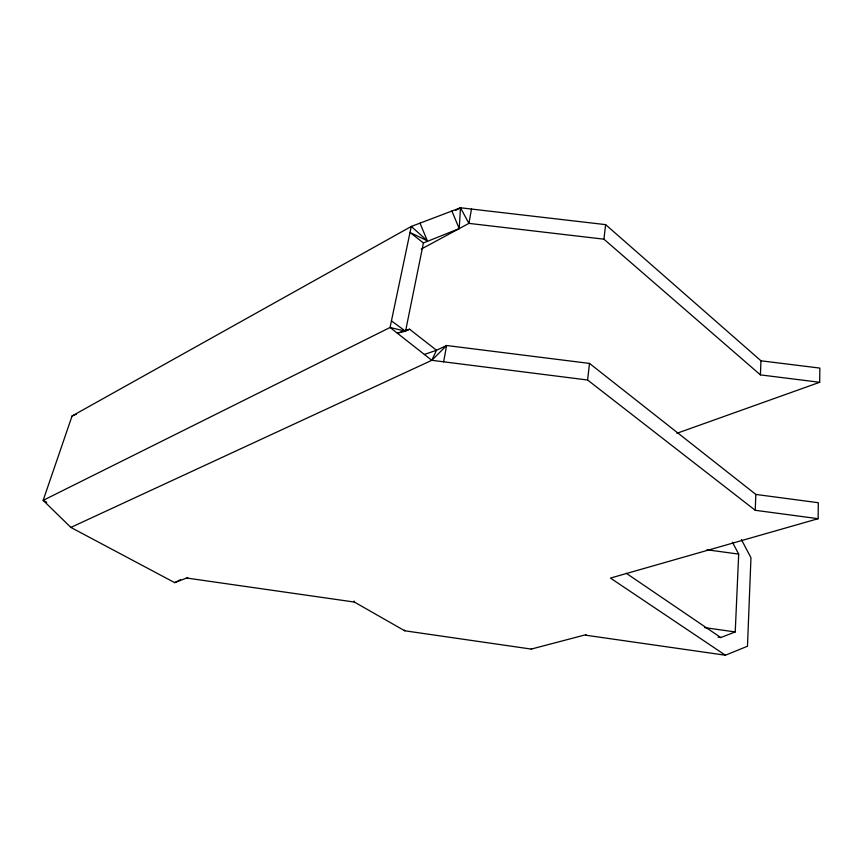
<?xml version="1.0" encoding="UTF-8"?>
<svg xmlns="http://www.w3.org/2000/svg" width="863" height="863" viewBox="0 0 863 863"><rect width="100%" height="100%" fill="white"/><g stroke="black" fill="none" stroke-linecap="round" stroke-linejoin="round"><path stroke-width="1.29" d="M741.414 539.612L750.961 557.725L747.477 646.247L725.416 655.222L610.443 578.081L818.124 518.695L818.307 502.719L755.837 494.434L589.505 363.42L446.613 345.513L436.505 350.249L424.38 354.466M676.937 433.28L819.688 382.287L819.85 368.091L760.961 360.799L605.621 224.628L460.486 207.778L411.284 226.451L72.082 415.966L43.15 500.357L70.863 527.422L174.704 582.654L187.735 577.606M818.124 518.695L755.233 510.292L755.837 494.434M819.688 382.287L760.422 374.887L760.961 360.799M718.113 637.174L720.778 637.552L735.233 631.953L738.696 554.111L732.439 542.244M455.772 210.389L460.486 207.778L459.213 228.609L451.899 211.036M755.233 510.292L587.584 380.011L589.505 363.42M760.422 374.887L603.927 239.18L605.621 224.628M443.636 361.802L446.613 345.513L431.813 360.313L70.863 527.422M471.511 209.062L468.9 223.377L421.306 249.073M459.181 228.619L423.431 242.945L405.545 331.209L391.435 320.928M419.99 223.15L427.347 240.809L411.284 226.451L390.054 327.487L431.813 360.313L436.505 350.249L409.612 329.245M186.786 578.048L354.391 602.061L404.704 630.777L531.241 649.084L586.074 634.661M531.241 649.084L531.802 648.566M174.704 582.654L177.325 581.252M178.231 580.756L178.986 580.357M179.968 579.828L180.572 579.505M406.052 330.961L406.807 330.594M407.811 330.098L409.58 329.224L397.304 333.183L401.964 332.061M72.082 415.966L74.628 414.974M75.469 414.639L76.322 414.316M402.989 331.824L404.531 331.446M603.927 239.18L468.9 223.377L460.486 207.778M431.813 360.313L587.584 380.011M706.916 549.763L738.696 554.111M704.672 627.628L735.233 631.953M585.567 635.179L725.416 655.222M404.585 330.971L390.054 327.487L43.15 500.357L46.71 502.266M427.347 240.809L410.022 232.46L423.431 242.945M626.311 573.302L720.778 637.552M404.413 630.141L404.704 630.777M354.024 601.08L354.391 602.061"/></g></svg>
